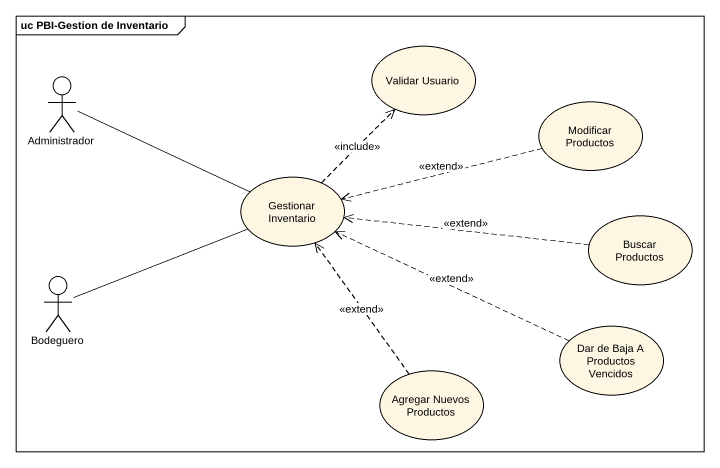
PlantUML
@startuml
mainframe uc PBI-Gestion de Inventario
usecase "Validar Usuario" as Validar_Usuario
actor Administrador
usecase "Modificar Productos" as Modificar_Productos
usecase "Gestionar Inventario" as Gestionar_Inventario
usecase "Buscar Productos" as Buscar_Productos
actor Bodeguero
usecase "Dar de Baja A Productos Vencidos" as Dar_de_Baja_A_Productos
usecase "Agregar Nuevos Productos" as Agregar_Nuevos_Productos
Administrador -right- Gestionar_Inventario
Modificar_Productos .left.> Gestionar_Inventario : <<extend>>
Gestionar_Inventario .up.> Validar_Usuario : <<include>>
Buscar_Productos .left.> Gestionar_Inventario : <<extend>>
Bodeguero -right- Gestionar_Inventario
Dar_de_Baja_A_Productos .left.> Gestionar_Inventario : <<extend>>
Agregar_Nuevos_Productos .up.> Gestionar_Inventario : <<extend>>
@enduml
